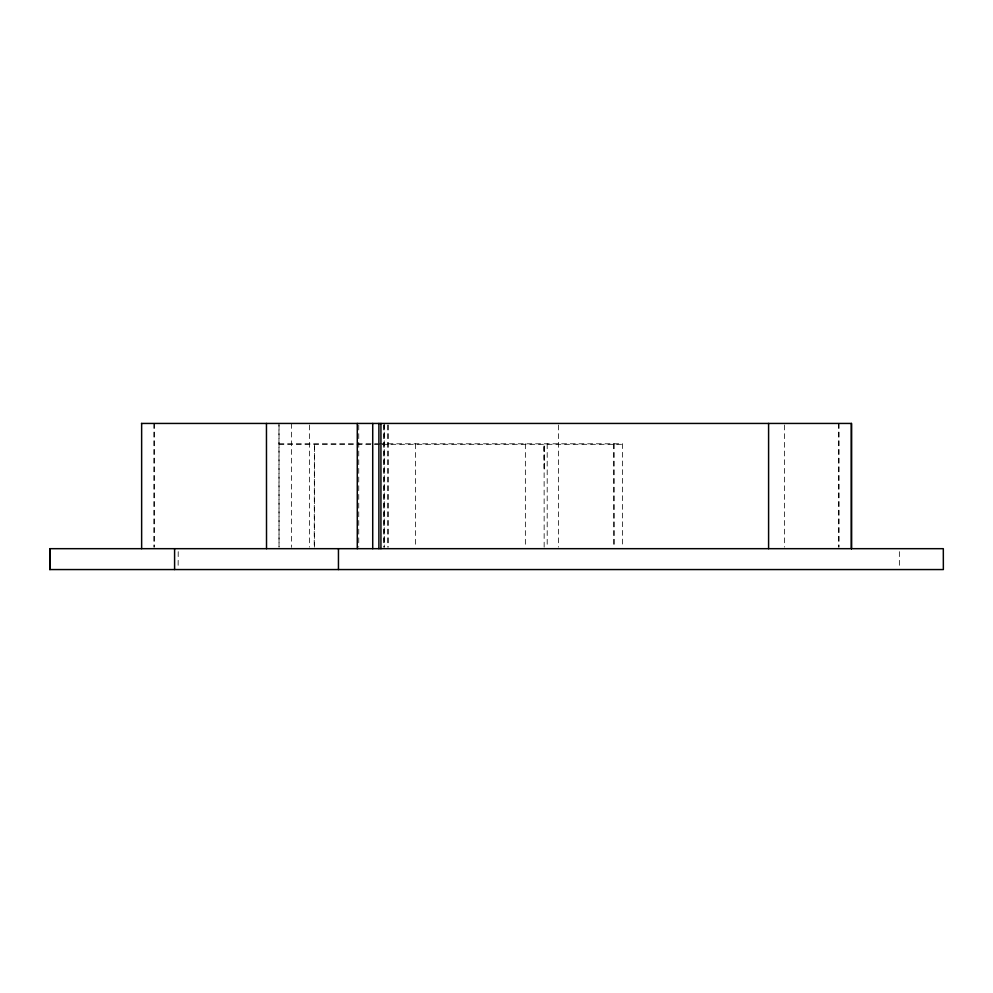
<?xml version="1.0" encoding="UTF-8"?>
<svg xmlns="http://www.w3.org/2000/svg" width="993" height="993" viewBox="0 0 993 993"><rect width="100%" height="100%" fill="white"/><g stroke="black" fill="none" stroke-linecap="round" stroke-linejoin="round"><path stroke-width="0.74" stroke-dasharray="4.96 3.72" d="M544.152 547.143L544.114 443.797M278.946 443.797L356.586 443.797M357.319 443.797L377.923 443.797M379.326 443.797L622.549 443.797L622.512 547.143M278.946 444.318L379.326 444.318M382.255 444.318L622.549 444.318M899.36 551.661L899.36 566.569M838.948 423.44L838.961 547.131M838.762 423.44L838.775 547.131M784.495 424.992L784.495 547.131M614.034 443.797L614.034 547.143M613.773 443.797L613.922 547.143M558.488 424.992L558.488 547.131M547.193 443.797L547.193 547.143M525.359 443.797L525.359 547.143M415.633 443.797L415.533 547.143M388.362 424.992L388.362 547.131M387.444 424.992L387.444 547.131M384.341 424.992L384.341 547.131M384.229 423.44L384.229 547.131M383.484 424.992L383.484 547.131M358.746 424.992L358.746 547.131M314.384 547.143L314.384 443.797L314.222 547.143M309.456 424.992L309.406 547.131M291.396 423.44L291.396 547.379M279.033 424.992L279.033 547.143L278.946 423.44M178.219 551.661L178.132 566.569M154.176 423.44L154.163 547.131M154.027 423.44L154.027 547.131M544.263 468.87L544.102 444.318L544.263 468.87"/><path stroke-width="1.49" d="M141.49 423.44L851.485 423.44L851.485 548.682M49.762 548.682L943.313 548.682L943.35 569.56L49.762 569.56L49.762 548.682L49.824 569.56M851.411 423.44L851.411 548.682M768.594 423.44L768.594 548.682M380.94 423.44L380.94 548.682M378.892 423.44L378.892 548.682M372.723 423.44L372.723 548.682M357.281 423.44L357.281 548.682M338.452 548.682L338.452 569.56M266.459 423.44L266.521 548.682M174.594 548.682L174.594 569.56M141.639 423.44L141.639 548.682"/></g></svg>
